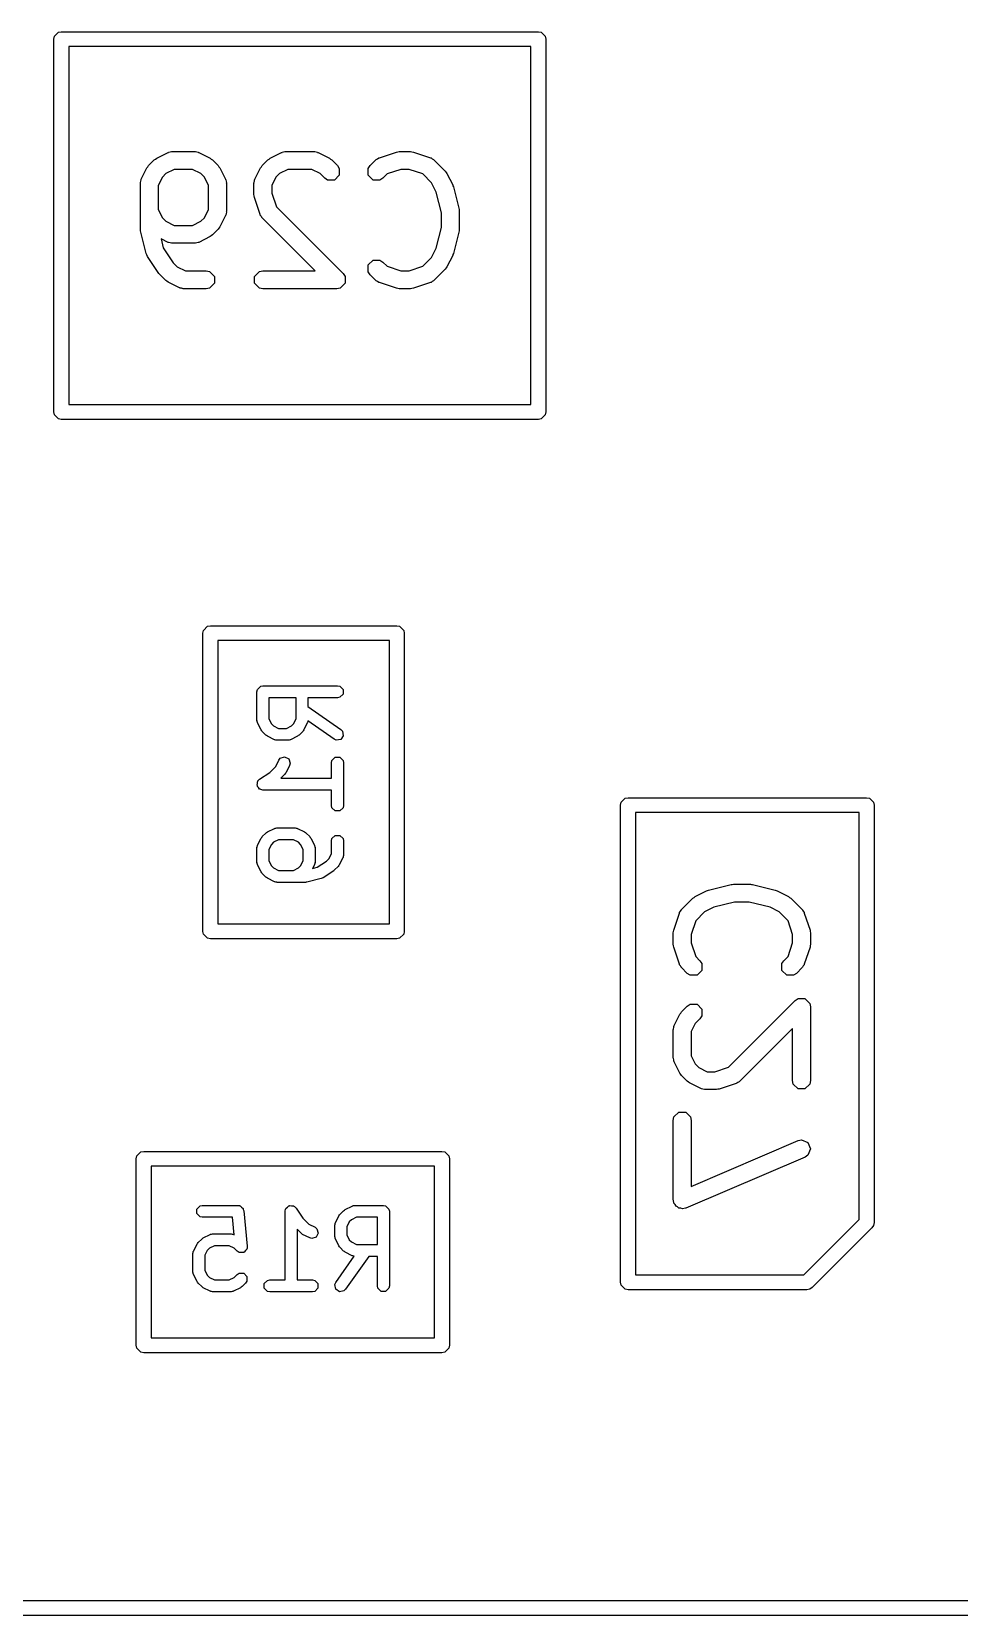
# Model space of a CAD drawing. Header units: inches. Extents: x -0.1 to 2.99, y 0.2 to 2.25.
# Drawn here: x 1.9782 to 2.2231, y 0.4121 to 0.8302 of the extents above; entities that cross this region are included whole.
import ezdxf

# ---------------------------------------------------------------- set-up
doc = ezdxf.new("R2010")
doc.units = ezdxf.units.IN
doc.header["$MEASUREMENT"] = 0
doc.layers.add('BLACK', color=250, linetype='CONTINUOUS')

msp = doc.modelspace()

# ---------------------------------------------------------------- linework, layer by layer
at = {"layer": 'BLACK', "linetype": 'CONTINUOUS'}
for p, q in [((1.98404, 0.82821), (1.98419, 0.82897)), ((1.98404, 0.72979), (1.98404, 0.82821)), ((1.98419, 0.82897), (1.98525, 0.83003)), ((1.98525, 0.83003), (1.98601, 0.83018)), ((1.98601, 0.83018), (2.11199, 0.83018)), ((2.11199, 0.83018), (2.11275, 0.83003)), ((2.11275, 0.83003), (2.11381, 0.82897)), ((2.11381, 0.82897), (2.11396, 0.82821)), ((2.11396, 0.82821), (2.11396, 0.72979)), ((1.98798, 0.82624), (1.98798, 0.73176)), ((2.11002, 0.82624), (1.98798, 0.82624)), ((2.11002, 0.73176), (2.11002, 0.82624)), ((2.00864, 0.79423), (2.00887, 0.79453)), ((2.00887, 0.79453), (2.00908, 0.79484)), ((2.00908, 0.79484), (2.01058, 0.79634)), ((2.01058, 0.79634), (2.0109, 0.79655)), ((2.0109, 0.79655), (2.0112, 0.79678)), ((2.0112, 0.79678), (2.0142, 0.79828)), ((2.0142, 0.79828), (2.01431, 0.79832)), ((2.01431, 0.79832), (2.01435, 0.79835)), ((2.01435, 0.79835), (2.01472, 0.79843)), ((2.01472, 0.79843), (2.01509, 0.79853)), ((2.01509, 0.79853), (2.01514, 0.79851)), ((2.01514, 0.79851), (2.01525, 0.79853)), ((2.01525, 0.79853), (2.02125, 0.79853)), ((2.02125, 0.79853), (2.02137, 0.79851)), ((2.02137, 0.79851), (2.02142, 0.79853)), ((2.02142, 0.79853), (2.02179, 0.79843)), ((2.02179, 0.79843), (2.02216, 0.79835)), ((2.02216, 0.79835), (2.0222, 0.79832)), ((2.0222, 0.79832), (2.02231, 0.79828)), ((2.02231, 0.79828), (2.02531, 0.79678)), ((2.02531, 0.79678), (2.02561, 0.79655)), ((2.02561, 0.79655), (2.02592, 0.79634)), ((2.02592, 0.79634), (2.02742, 0.79484)), ((2.02742, 0.79484), (2.02763, 0.79453)), ((2.02763, 0.79453), (2.02787, 0.79423)), ((2.03864, 0.79423), (2.03887, 0.79453)), ((2.03887, 0.79453), (2.03908, 0.79484)), ((2.03908, 0.79484), (2.04058, 0.79634)), ((2.04058, 0.79634), (2.0409, 0.79655)), ((2.0409, 0.79655), (2.04119, 0.79678)), ((2.04119, 0.79678), (2.04419, 0.79828)), ((2.04419, 0.79828), (2.04431, 0.79832)), ((2.04431, 0.79832), (2.04435, 0.79835)), ((2.04435, 0.79835), (2.04472, 0.79843)), ((2.04472, 0.79843), (2.04508, 0.79853)), ((2.04508, 0.79853), (2.04513, 0.79851)), ((2.04513, 0.79851), (2.04525, 0.79853)), ((2.04525, 0.79853), (2.05275, 0.79853)), ((2.05275, 0.79853), (2.05287, 0.79851)), ((2.05287, 0.79851), (2.05292, 0.79853)), ((2.05292, 0.79853), (2.05328, 0.79843)), ((2.05328, 0.79843), (2.05365, 0.79835)), ((2.05365, 0.79835), (2.05369, 0.79832)), ((2.05369, 0.79832), (2.05381, 0.79828)), ((2.05381, 0.79828), (2.05681, 0.79678)), ((2.05681, 0.79678), (2.0571, 0.79655)), ((2.0571, 0.79655), (2.05742, 0.79634)), ((2.05742, 0.79634), (2.05892, 0.79484)), ((2.05892, 0.79484), (2.05943, 0.79408)), ((2.06707, 0.79408), (2.06758, 0.79484)), ((2.06758, 0.79484), (2.06908, 0.79634)), ((2.06908, 0.79634), (2.06918, 0.79641)), ((2.06918, 0.79641), (2.0692, 0.79646)), ((2.0692, 0.79646), (2.06953, 0.79664)), ((2.06953, 0.79664), (2.06984, 0.79685)), ((2.06984, 0.79685), (2.0699, 0.79685)), ((2.0699, 0.79685), (2.07, 0.79691)), ((2.07, 0.79691), (2.0745, 0.79841)), ((2.0745, 0.79841), (2.07488, 0.79846)), ((2.07488, 0.79846), (2.07525, 0.79853)), ((2.07525, 0.79853), (2.07825, 0.79853)), ((2.07825, 0.79853), (2.07862, 0.79846)), ((2.07862, 0.79846), (2.07899, 0.79841)), ((2.07899, 0.79841), (2.08349, 0.79691)), ((2.08349, 0.79691), (2.0836, 0.79685)), ((2.0836, 0.79685), (2.08365, 0.79685)), ((2.08365, 0.79685), (2.08396, 0.79664)), ((2.08396, 0.79664), (2.08429, 0.79646)), ((2.08429, 0.79646), (2.08432, 0.79641)), ((2.08432, 0.79641), (2.08442, 0.79634)), ((2.08442, 0.79634), (2.08742, 0.79334)), ((2.00689, 0.79017), (2.00692, 0.79029)), ((2.0069, 0.79034), (2.007, 0.7907)), ((2.00692, 0.79029), (2.0069, 0.79034)), ((2.007, 0.7907), (2.00707, 0.79108)), ((2.00707, 0.79108), (2.00711, 0.79111)), ((2.00711, 0.79111), (2.00714, 0.79123)), ((2.00714, 0.79123), (2.00864, 0.79423)), ((2.0127, 0.79177), (2.01162, 0.78961)), ((2.01365, 0.79273), (2.0127, 0.79177)), ((2.01581, 0.79381), (2.01365, 0.79273)), ((2.0207, 0.79381), (2.01581, 0.79381)), ((2.02285, 0.79273), (2.0207, 0.79381)), ((2.02381, 0.79177), (2.02285, 0.79273)), ((2.02489, 0.78961), (2.02381, 0.79177)), ((2.02787, 0.79423), (2.02937, 0.79123)), ((2.02937, 0.79123), (2.0294, 0.79111)), ((2.0294, 0.79111), (2.02944, 0.79108)), ((2.02944, 0.79108), (2.02951, 0.7907)), ((2.02951, 0.7907), (2.02961, 0.79034)), ((2.02961, 0.79034), (2.02959, 0.79029)), ((2.02959, 0.79029), (2.02961, 0.79017)), ((2.03689, 0.79034), (2.03699, 0.7907)), ((2.03691, 0.79029), (2.03689, 0.79034)), ((2.03689, 0.79017), (2.03691, 0.79029)), ((2.03699, 0.7907), (2.03707, 0.79108)), ((2.03707, 0.79108), (2.03711, 0.79111)), ((2.03711, 0.79111), (2.03714, 0.79123)), ((2.03714, 0.79123), (2.03864, 0.79423)), ((2.04269, 0.79177), (2.04161, 0.78961)), ((2.04365, 0.79273), (2.04269, 0.79177)), ((2.04581, 0.79381), (2.04365, 0.79273)), ((2.05219, 0.79381), (2.04581, 0.79381)), ((2.05435, 0.79273), (2.05219, 0.79381)), ((2.05558, 0.7915), (2.05435, 0.79273)), ((2.05634, 0.79099), (2.05558, 0.7915)), ((2.05815, 0.79099), (2.05634, 0.79099)), ((2.05943, 0.79227), (2.05815, 0.79099)), ((2.05943, 0.79408), (2.05943, 0.79227)), ((2.06707, 0.79227), (2.06707, 0.79408)), ((2.06834, 0.79099), (2.06707, 0.79227)), ((2.07015, 0.79099), (2.06834, 0.79099)), ((2.07092, 0.7915), (2.07015, 0.79099)), ((2.07202, 0.79261), (2.07092, 0.7915)), ((2.07563, 0.79381), (2.07202, 0.79261)), ((2.07786, 0.79381), (2.07563, 0.79381)), ((2.08147, 0.79261), (2.07786, 0.79381)), ((2.0838, 0.79027), (2.08147, 0.79261)), ((2.08502, 0.78785), (2.0838, 0.79027)), ((2.08742, 0.79334), (2.08763, 0.79303)), ((2.08763, 0.79303), (2.08786, 0.79273)), ((2.08786, 0.79273), (2.08936, 0.78973)), ((2.00689, 0.77817), (2.00689, 0.79017)), ((2.01162, 0.78961), (2.01162, 0.78323)), ((2.02489, 0.78323), (2.02489, 0.78961)), ((2.02961, 0.79017), (2.02961, 0.78267)), ((2.03689, 0.78717), (2.03689, 0.79017)), ((2.03696, 0.7868), (2.03689, 0.78717)), ((2.03701, 0.78643), (2.03696, 0.7868)), ((2.03851, 0.78193), (2.03701, 0.78643)), ((2.04161, 0.78961), (2.04161, 0.78756)), ((2.04161, 0.78756), (2.04282, 0.78395)), ((2.08638, 0.78238), (2.08502, 0.78785)), ((2.08936, 0.78973), (2.08943, 0.78948)), ((2.08943, 0.78948), (2.08954, 0.78924)), ((2.08954, 0.78924), (2.09104, 0.78325)), ((2.01162, 0.78323), (2.0127, 0.78107)), ((2.02381, 0.78107), (2.02489, 0.78323)), ((2.02951, 0.78214), (2.02944, 0.78177)), ((2.02961, 0.78251), (2.02951, 0.78214)), ((2.02961, 0.78267), (2.02959, 0.78256)), ((2.02959, 0.78256), (2.02961, 0.78251)), ((2.03857, 0.78182), (2.03851, 0.78193)), ((2.04282, 0.78395), (2.06042, 0.76635)), ((2.08638, 0.77846), (2.08638, 0.78238)), ((2.09104, 0.78325), (2.09105, 0.78296)), ((2.09105, 0.78296), (2.09111, 0.78267)), ((2.09111, 0.78267), (2.09111, 0.77817)), ((2.00695, 0.77789), (2.00689, 0.77817)), ((2.00696, 0.7776), (2.00695, 0.77789)), ((2.0127, 0.78107), (2.01365, 0.78011)), ((2.01365, 0.78011), (2.01581, 0.77904)), ((2.01581, 0.77904), (2.0207, 0.77904)), ((2.0207, 0.77904), (2.02285, 0.78011)), ((2.02285, 0.78011), (2.02381, 0.78107)), ((2.02742, 0.778), (2.02592, 0.7765)), ((2.02763, 0.77832), (2.02742, 0.778)), ((2.02787, 0.77862), (2.02763, 0.77832)), ((2.02937, 0.78162), (2.02787, 0.77862)), ((2.0294, 0.78173), (2.02937, 0.78162)), ((2.02944, 0.78177), (2.0294, 0.78173)), ((2.03857, 0.78177), (2.03857, 0.78182)), ((2.03878, 0.78145), (2.03857, 0.78177)), ((2.03897, 0.78113), (2.03878, 0.78145)), ((2.03902, 0.7811), (2.03897, 0.78113)), ((2.03908, 0.781), (2.03902, 0.7811)), ((2.05305, 0.76704), (2.03908, 0.781)), ((2.08502, 0.773), (2.08638, 0.77846)), ((2.09105, 0.77789), (2.09104, 0.7776)), ((2.09111, 0.77817), (2.09105, 0.77789)), ((2.00846, 0.7716), (2.00696, 0.7776)), ((2.0142, 0.77456), (2.01236, 0.77548)), ((2.01236, 0.77548), (2.01295, 0.77314)), ((2.01431, 0.77453), (2.0142, 0.77456)), ((2.01435, 0.77449), (2.01431, 0.77453)), ((2.01472, 0.77442), (2.01435, 0.77449)), ((2.01509, 0.77432), (2.01472, 0.77442)), ((2.01514, 0.77433), (2.01509, 0.77432)), ((2.01525, 0.77431), (2.01514, 0.77433)), ((2.02125, 0.77431), (2.01525, 0.77431)), ((2.02137, 0.77433), (2.02125, 0.77431)), ((2.02142, 0.77432), (2.02137, 0.77433)), ((2.02179, 0.77442), (2.02142, 0.77432)), ((2.02216, 0.77449), (2.02179, 0.77442)), ((2.0222, 0.77453), (2.02216, 0.77449)), ((2.02231, 0.77456), (2.0222, 0.77453)), ((2.02531, 0.77606), (2.02231, 0.77456)), ((2.02561, 0.77629), (2.02531, 0.77606)), ((2.02592, 0.7765), (2.02561, 0.77629)), ((2.09104, 0.7776), (2.08954, 0.7716)), ((2.00864, 0.77124), (2.00846, 0.7716)), ((2.00879, 0.77086), (2.00864, 0.77124)), ((2.01179, 0.76636), (2.00879, 0.77086)), ((2.01295, 0.77314), (2.01559, 0.76918)), ((2.06707, 0.76858), (2.06834, 0.76986)), ((2.06834, 0.76986), (2.07015, 0.76986)), ((2.07015, 0.76986), (2.07092, 0.76934)), ((2.07092, 0.76934), (2.07202, 0.76824)), ((2.08147, 0.76824), (2.0838, 0.77057)), ((2.0838, 0.77057), (2.08502, 0.773)), ((2.08936, 0.77112), (2.08786, 0.76812)), ((2.08943, 0.77137), (2.08936, 0.77112)), ((2.08954, 0.7716), (2.08943, 0.77137)), ((2.01195, 0.7662), (2.01179, 0.76636)), ((2.01208, 0.766), (2.01195, 0.7662)), ((2.01358, 0.7645), (2.01208, 0.766)), ((2.01559, 0.76918), (2.01665, 0.76812)), ((2.01665, 0.76812), (2.01881, 0.76704)), ((2.01881, 0.76704), (2.02425, 0.76704)), ((2.02425, 0.76704), (2.02516, 0.76686)), ((2.02516, 0.76686), (2.02644, 0.76558)), ((2.02644, 0.76558), (2.02644, 0.76377)), ((2.03707, 0.76558), (2.03835, 0.76686)), ((2.03707, 0.76377), (2.03707, 0.76558)), ((2.03835, 0.76686), (2.03925, 0.76704)), ((2.03925, 0.76704), (2.05305, 0.76704)), ((2.06042, 0.76635), (2.06093, 0.76558)), ((2.06093, 0.76558), (2.06093, 0.76377)), ((2.06707, 0.76677), (2.06707, 0.76858)), ((2.06758, 0.766), (2.06707, 0.76677)), ((2.06908, 0.7645), (2.06758, 0.766)), ((2.07202, 0.76824), (2.07563, 0.76704)), ((2.07563, 0.76704), (2.07786, 0.76704)), ((2.07786, 0.76704), (2.08147, 0.76824)), ((2.08742, 0.7675), (2.08442, 0.7645)), ((2.08763, 0.76782), (2.08742, 0.7675)), ((2.08786, 0.76812), (2.08763, 0.76782)), ((2.0139, 0.76429), (2.01358, 0.7645)), ((2.0142, 0.76406), (2.0139, 0.76429)), ((2.0172, 0.76256), (2.0142, 0.76406)), ((2.01731, 0.76253), (2.0172, 0.76256)), ((2.01735, 0.76249), (2.01731, 0.76253)), ((2.01772, 0.76242), (2.01735, 0.76249)), ((2.01809, 0.76232), (2.01772, 0.76242)), ((2.01814, 0.76234), (2.01809, 0.76232)), ((2.01825, 0.76231), (2.01814, 0.76234)), ((2.02425, 0.76231), (2.01825, 0.76231)), ((2.02516, 0.76249), (2.02425, 0.76231)), ((2.02644, 0.76377), (2.02516, 0.76249)), ((2.03835, 0.76249), (2.03707, 0.76377)), ((2.03925, 0.76231), (2.03835, 0.76249)), ((2.05875, 0.76231), (2.03925, 0.76231)), ((2.05965, 0.76249), (2.05875, 0.76231)), ((2.06093, 0.76377), (2.05965, 0.76249)), ((2.06918, 0.76444), (2.06908, 0.7645)), ((2.0692, 0.76439), (2.06918, 0.76444)), ((2.06953, 0.7642), (2.0692, 0.76439)), ((2.06984, 0.76399), (2.06953, 0.7642)), ((2.0699, 0.76399), (2.06984, 0.76399)), ((2.07, 0.76393), (2.0699, 0.76399)), ((2.0745, 0.76243), (2.07, 0.76393)), ((2.07488, 0.76239), (2.0745, 0.76243)), ((2.07525, 0.76231), (2.07488, 0.76239)), ((2.07825, 0.76231), (2.07525, 0.76231)), ((2.07862, 0.76239), (2.07825, 0.76231)), ((2.07899, 0.76243), (2.07862, 0.76239)), ((2.08349, 0.76393), (2.07899, 0.76243)), ((2.0836, 0.76399), (2.08349, 0.76393)), ((2.08365, 0.76399), (2.0836, 0.76399)), ((2.08396, 0.7642), (2.08365, 0.76399)), ((2.08429, 0.76439), (2.08396, 0.7642)), ((2.08432, 0.76444), (2.08429, 0.76439)), ((2.08442, 0.7645), (2.08432, 0.76444)), ((1.98798, 0.73176), (2.11002, 0.73176)), ((1.98419, 0.72903), (1.98404, 0.72979)), ((1.98525, 0.72797), (1.98419, 0.72903)), ((1.98601, 0.72782), (1.98525, 0.72797)), ((2.11199, 0.72782), (1.98601, 0.72782)), ((2.11275, 0.72797), (2.11199, 0.72782)), ((2.11381, 0.72903), (2.11275, 0.72797)), ((2.11396, 0.72979), (2.11381, 0.72903)), ((2.02358, 0.67212), (2.02464, 0.67319)), ((2.02464, 0.67319), (2.02539, 0.67334)), ((2.02539, 0.67334), (2.07461, 0.67334)), ((2.07461, 0.67334), (2.07536, 0.67319)), ((2.07536, 0.67319), (2.07642, 0.67212)), ((2.02343, 0.67137), (2.02358, 0.67212)), ((2.02343, 0.59263), (2.02343, 0.67137)), ((2.02736, 0.6694), (2.02736, 0.5946)), ((2.07264, 0.6694), (2.02736, 0.6694)), ((2.07264, 0.5946), (2.07264, 0.6694)), ((2.07642, 0.67212), (2.07657, 0.67137)), ((2.07657, 0.67137), (2.07657, 0.59263)), ((2.03768, 0.6559), (2.0378, 0.65651)), ((2.0378, 0.65651), (2.03866, 0.65736)), ((2.03866, 0.65736), (2.03926, 0.65748)), ((2.03926, 0.65748), (2.05894, 0.65748)), ((2.05894, 0.65748), (2.05955, 0.65736)), ((2.05955, 0.65736), (2.0604, 0.65651)), ((2.0604, 0.65651), (2.0604, 0.6553)), ((2.03768, 0.6484), (2.03768, 0.6559)), ((2.04799, 0.65433), (2.04083, 0.65433)), ((2.04083, 0.65433), (2.04083, 0.64878)), ((2.04799, 0.64878), (2.04799, 0.65433)), ((2.05894, 0.65433), (2.05114, 0.65433)), ((2.05114, 0.65433), (2.05114, 0.65204)), ((2.05955, 0.65445), (2.05894, 0.65433)), ((2.0604, 0.6553), (2.05955, 0.65445)), ((2.0377, 0.64833), (2.03768, 0.6484)), ((2.03769, 0.64829), (2.0377, 0.64833)), ((2.03775, 0.64805), (2.03769, 0.64829)), ((2.04083, 0.64878), (2.04149, 0.64746)), ((2.04734, 0.64746), (2.04799, 0.64878)), ((2.05112, 0.64821), (2.05107, 0.64805)), ((2.05804, 0.64336), (2.05112, 0.64821)), ((2.05114, 0.65204), (2.05985, 0.64594)), ((2.0378, 0.6478), (2.03775, 0.64805)), ((2.03783, 0.64778), (2.0378, 0.6478)), ((2.03785, 0.6477), (2.03783, 0.64778)), ((2.03879, 0.64583), (2.03785, 0.6477)), ((2.03894, 0.64563), (2.03879, 0.64583)), ((2.03908, 0.64542), (2.03894, 0.64563)), ((2.04002, 0.64448), (2.03908, 0.64542)), ((2.04023, 0.64434), (2.04002, 0.64448)), ((2.04043, 0.64418), (2.04023, 0.64434)), ((2.0423, 0.64325), (2.04043, 0.64418)), ((2.04149, 0.64746), (2.04207, 0.64689)), ((2.04207, 0.64689), (2.04338, 0.64623)), ((2.04338, 0.64623), (2.04545, 0.64623)), ((2.04545, 0.64623), (2.04676, 0.64689)), ((2.0484, 0.64418), (2.04652, 0.64325)), ((2.04676, 0.64689), (2.04734, 0.64746)), ((2.0486, 0.64434), (2.0484, 0.64418)), ((2.04881, 0.64448), (2.0486, 0.64434)), ((2.04975, 0.64542), (2.04881, 0.64448)), ((2.04989, 0.64563), (2.04975, 0.64542)), ((2.05004, 0.64583), (2.04989, 0.64563)), ((2.05098, 0.6477), (2.05004, 0.64583)), ((2.051, 0.64778), (2.05098, 0.6477)), ((2.05102, 0.6478), (2.051, 0.64778)), ((2.05107, 0.64805), (2.05102, 0.6478)), ((2.06048, 0.64431), (2.05979, 0.64333)), ((2.05985, 0.64594), (2.06027, 0.6455)), ((2.06027, 0.6455), (2.06048, 0.64431)), ((2.04238, 0.64323), (2.0423, 0.64325)), ((2.0424, 0.6432), (2.04238, 0.64323)), ((2.04265, 0.64315), (2.0424, 0.6432)), ((2.0429, 0.64308), (2.04265, 0.64315)), ((2.04293, 0.6431), (2.0429, 0.64308)), ((2.04301, 0.64308), (2.04293, 0.6431)), ((2.04582, 0.64308), (2.04301, 0.64308)), ((2.0459, 0.6431), (2.04582, 0.64308)), ((2.04593, 0.64308), (2.0459, 0.6431)), ((2.04617, 0.64315), (2.04593, 0.64308)), ((2.04642, 0.6432), (2.04617, 0.64315)), ((2.04645, 0.64323), (2.04642, 0.6432)), ((2.04652, 0.64325), (2.04645, 0.64323)), ((2.0586, 0.64312), (2.05804, 0.64336)), ((2.05979, 0.64333), (2.0586, 0.64312)), ((2.04107, 0.63463), (2.04265, 0.63621)), ((2.04265, 0.63621), (2.04347, 0.63786)), ((2.04347, 0.63786), (2.04385, 0.63835)), ((2.04385, 0.63835), (2.04499, 0.63873)), ((2.04499, 0.63873), (2.04607, 0.63819)), ((2.04629, 0.63645), (2.04535, 0.63458)), ((2.04607, 0.63819), (2.04645, 0.63704)), ((2.04645, 0.63704), (2.04629, 0.63645)), ((2.05737, 0.63716), (2.05749, 0.63776)), ((2.05737, 0.63311), (2.05737, 0.63716)), ((2.05749, 0.63776), (2.05834, 0.63861)), ((2.05834, 0.63861), (2.05955, 0.63861)), ((2.05955, 0.63861), (2.0604, 0.63776)), ((2.0604, 0.63776), (2.06052, 0.63716)), ((2.06052, 0.63716), (2.06052, 0.62591)), ((2.03771, 0.63123), (2.0378, 0.63168)), ((2.0378, 0.63213), (2.03792, 0.63225)), ((2.0378, 0.63168), (2.0378, 0.63213)), ((2.03792, 0.63225), (2.03795, 0.63241)), ((2.03795, 0.63241), (2.03838, 0.63284)), ((2.03838, 0.63284), (2.04107, 0.63463)), ((2.04506, 0.63417), (2.044, 0.63311)), ((2.044, 0.63311), (2.05737, 0.63311)), ((2.0452, 0.63438), (2.04506, 0.63417)), ((2.04535, 0.63458), (2.0452, 0.63438)), ((2.0378, 0.63109), (2.03771, 0.63123)), ((2.0378, 0.63093), (2.0378, 0.63109)), ((2.03813, 0.6306), (2.0378, 0.63093)), ((2.03838, 0.63022), (2.03813, 0.6306)), ((2.03854, 0.63019), (2.03838, 0.63022)), ((2.03866, 0.63008), (2.03854, 0.63019)), ((2.03926, 0.62996), (2.03866, 0.63008)), ((2.05737, 0.62996), (2.03926, 0.62996)), ((2.05737, 0.62591), (2.05737, 0.62996)), ((2.13384, 0.62673), (2.13491, 0.6278)), ((2.13491, 0.6278), (2.13566, 0.62794)), ((2.13566, 0.62794), (2.19865, 0.62794)), ((2.19865, 0.62794), (2.19941, 0.6278)), ((2.19941, 0.6278), (2.20047, 0.62673)), ((2.05749, 0.6253), (2.05737, 0.62591)), ((2.05834, 0.62445), (2.05749, 0.6253)), ((2.05955, 0.62445), (2.05834, 0.62445)), ((2.0604, 0.6253), (2.05955, 0.62445)), ((2.06052, 0.62591), (2.0604, 0.6253)), ((2.13369, 0.62598), (2.13384, 0.62673)), ((2.13369, 0.49999), (2.13369, 0.62598)), ((2.13763, 0.62401), (2.13763, 0.50196)), ((2.19669, 0.62401), (2.13763, 0.62401)), ((2.19669, 0.51656), (2.19669, 0.62401)), ((2.20047, 0.62673), (2.20062, 0.62598)), ((2.20062, 0.62598), (2.20062, 0.51574)), ((2.04023, 0.61872), (2.04043, 0.61888)), ((2.04043, 0.61888), (2.0423, 0.61982)), ((2.0423, 0.61982), (2.04238, 0.61984)), ((2.04238, 0.61984), (2.0424, 0.61986)), ((2.0424, 0.61986), (2.04265, 0.61991)), ((2.04265, 0.61991), (2.0429, 0.61998)), ((2.0429, 0.61998), (2.04293, 0.61997)), ((2.04293, 0.61997), (2.04301, 0.61998)), ((2.04301, 0.61998), (2.04769, 0.61998)), ((2.04769, 0.61998), (2.04777, 0.61997)), ((2.04777, 0.61997), (2.04781, 0.61998)), ((2.04781, 0.61998), (2.04805, 0.61991)), ((2.04805, 0.61991), (2.0483, 0.61986)), ((2.0483, 0.61986), (2.04832, 0.61984)), ((2.04832, 0.61984), (2.0484, 0.61982)), ((2.0484, 0.61982), (2.05027, 0.61888)), ((2.05027, 0.61888), (2.05047, 0.61872)), ((2.03768, 0.61466), (2.0377, 0.61474)), ((2.03768, 0.61091), (2.03768, 0.61466)), ((2.03769, 0.61477), (2.03775, 0.61501)), ((2.0377, 0.61474), (2.03769, 0.61477)), ((2.03775, 0.61501), (2.0378, 0.61526)), ((2.0378, 0.61526), (2.03783, 0.61529)), ((2.03783, 0.61529), (2.03785, 0.61536)), ((2.03785, 0.61536), (2.03879, 0.61724)), ((2.03879, 0.61724), (2.03894, 0.61744)), ((2.03894, 0.61744), (2.03908, 0.61765)), ((2.03908, 0.61765), (2.04002, 0.61858)), ((2.04002, 0.61858), (2.04023, 0.61872)), ((2.04149, 0.6156), (2.04083, 0.61429)), ((2.04207, 0.61618), (2.04149, 0.6156)), ((2.04338, 0.61683), (2.04207, 0.61618)), ((2.04732, 0.61683), (2.04338, 0.61683)), ((2.04864, 0.61618), (2.04732, 0.61683)), ((2.04921, 0.6156), (2.04864, 0.61618)), ((2.04987, 0.61429), (2.04921, 0.6156)), ((2.05047, 0.61872), (2.05068, 0.61858)), ((2.05068, 0.61858), (2.05162, 0.61765)), ((2.05162, 0.61765), (2.05176, 0.61744)), ((2.05176, 0.61744), (2.05191, 0.61724)), ((2.05191, 0.61724), (2.05285, 0.61536)), ((2.05285, 0.61536), (2.05287, 0.61529)), ((2.05287, 0.61529), (2.0529, 0.61526)), ((2.0529, 0.61526), (2.05295, 0.61501)), ((2.05295, 0.61501), (2.05301, 0.61477)), ((2.05301, 0.61477), (2.053, 0.61474)), ((2.053, 0.61474), (2.05302, 0.61466)), ((2.05302, 0.61466), (2.05302, 0.61091)), ((2.05737, 0.61653), (2.05749, 0.61714)), ((2.05737, 0.61316), (2.05737, 0.61653)), ((2.05749, 0.61714), (2.05834, 0.61799)), ((2.05834, 0.61799), (2.05955, 0.61799)), ((2.05955, 0.61799), (2.0604, 0.61714)), ((2.0604, 0.61714), (2.06052, 0.61653)), ((2.06052, 0.61653), (2.06052, 0.61278)), ((2.0377, 0.61083), (2.03768, 0.61091)), ((2.03769, 0.6108), (2.0377, 0.61083)), ((2.03775, 0.61055), (2.03769, 0.6108)), ((2.0378, 0.61031), (2.03775, 0.61055)), ((2.04083, 0.61429), (2.04083, 0.61128)), ((2.04083, 0.61128), (2.04149, 0.60997)), ((2.04921, 0.60997), (2.04987, 0.61128)), ((2.04987, 0.61128), (2.04987, 0.61429)), ((2.05295, 0.61055), (2.0529, 0.61031)), ((2.05301, 0.6108), (2.05295, 0.61055)), ((2.05302, 0.61091), (2.053, 0.61083)), ((2.053, 0.61083), (2.05301, 0.6108)), ((2.05361, 0.60956), (2.05606, 0.6112)), ((2.05606, 0.6112), (2.05671, 0.61184)), ((2.05671, 0.61184), (2.05737, 0.61316)), ((2.06035, 0.61208), (2.05941, 0.6102)), ((2.06037, 0.61216), (2.06035, 0.61208)), ((2.0604, 0.61218), (2.06037, 0.61216)), ((2.06045, 0.61243), (2.0604, 0.61218)), ((2.06051, 0.61267), (2.06045, 0.61243)), ((2.06052, 0.61278), (2.0605, 0.61271)), ((2.0605, 0.61271), (2.06051, 0.61267)), ((2.03783, 0.61028), (2.0378, 0.61031)), ((2.03785, 0.6102), (2.03783, 0.61028)), ((2.03879, 0.60833), (2.03785, 0.6102)), ((2.03894, 0.60813), (2.03879, 0.60833)), ((2.03908, 0.60792), (2.03894, 0.60813)), ((2.04002, 0.60698), (2.03908, 0.60792)), ((2.04023, 0.60684), (2.04002, 0.60698)), ((2.04043, 0.60669), (2.04023, 0.60684)), ((2.0423, 0.60575), (2.04043, 0.60669)), ((2.04149, 0.60997), (2.04207, 0.60939)), ((2.04207, 0.60939), (2.04338, 0.60873)), ((2.04338, 0.60873), (2.04732, 0.60873)), ((2.04732, 0.60873), (2.04864, 0.60939)), ((2.04864, 0.60939), (2.04921, 0.60997)), ((2.05464, 0.60657), (2.05089, 0.60563)), ((2.05285, 0.6102), (2.05237, 0.60925)), ((2.05237, 0.60925), (2.05361, 0.60956)), ((2.05287, 0.61028), (2.05285, 0.6102)), ((2.0529, 0.61031), (2.05287, 0.61028)), ((2.05488, 0.60668), (2.05464, 0.60657)), ((2.05513, 0.60679), (2.05488, 0.60668)), ((2.05794, 0.60866), (2.05513, 0.60679)), ((2.05805, 0.60877), (2.05794, 0.60866)), ((2.05818, 0.60886), (2.05805, 0.60877)), ((2.05912, 0.6098), (2.05818, 0.60886)), ((2.05926, 0.61001), (2.05912, 0.6098)), ((2.05941, 0.6102), (2.05926, 0.61001)), ((2.04238, 0.60573), (2.0423, 0.60575)), ((2.0424, 0.6057), (2.04238, 0.60573)), ((2.04265, 0.60566), (2.0424, 0.6057)), ((2.0429, 0.60559), (2.04265, 0.60566)), ((2.04293, 0.6056), (2.0429, 0.60559)), ((2.04301, 0.60558), (2.04293, 0.6056)), ((2.05051, 0.60558), (2.04301, 0.60558)), ((2.0507, 0.60562), (2.05051, 0.60558)), ((2.05089, 0.60563), (2.0507, 0.60562)), ((2.15343, 0.60184), (2.15643, 0.60334)), ((2.15643, 0.60334), (2.15668, 0.60341)), ((2.15668, 0.60341), (2.15691, 0.60352)), ((2.15691, 0.60352), (2.16291, 0.60502)), ((2.16291, 0.60502), (2.1632, 0.60504)), ((2.1632, 0.60504), (2.16348, 0.60509)), ((2.16348, 0.60509), (2.16798, 0.60509)), ((2.16798, 0.60509), (2.16827, 0.60504)), ((2.16827, 0.60504), (2.16856, 0.60502)), ((2.16856, 0.60502), (2.17456, 0.60352)), ((2.17456, 0.60352), (2.17479, 0.60341)), ((2.17479, 0.60341), (2.17504, 0.60334)), ((2.17504, 0.60334), (2.17804, 0.60184)), ((2.1493, 0.59763), (2.14951, 0.59795)), ((2.14951, 0.59795), (2.1497, 0.59828)), ((2.1497, 0.59828), (2.14975, 0.5983)), ((2.14975, 0.5983), (2.14982, 0.5984)), ((2.14982, 0.5984), (2.15282, 0.6014)), ((2.15282, 0.6014), (2.15313, 0.60161)), ((2.15313, 0.60161), (2.15343, 0.60184)), ((2.15831, 0.599), (2.15588, 0.59779)), ((2.16378, 0.60037), (2.15831, 0.599)), ((2.16769, 0.60037), (2.16378, 0.60037)), ((2.17316, 0.599), (2.16769, 0.60037)), ((2.17558, 0.59779), (2.17316, 0.599)), ((2.17804, 0.60184), (2.17834, 0.60161)), ((2.17834, 0.60161), (2.17865, 0.6014)), ((2.17865, 0.6014), (2.18165, 0.5984)), ((2.18165, 0.5984), (2.18172, 0.5983)), ((2.18172, 0.5983), (2.18177, 0.59828)), ((2.18177, 0.59828), (2.18195, 0.59795)), ((2.18195, 0.59795), (2.18217, 0.59763)), ((2.02736, 0.5946), (2.07264, 0.5946)), ((2.14775, 0.59298), (2.14925, 0.59748)), ((2.14925, 0.59748), (2.1493, 0.59758)), ((2.1493, 0.59758), (2.1493, 0.59763)), ((2.15355, 0.59545), (2.15235, 0.59185)), ((2.15588, 0.59779), (2.15355, 0.59545)), ((2.17792, 0.59545), (2.17558, 0.59779)), ((2.17912, 0.59185), (2.17792, 0.59545)), ((2.18217, 0.59763), (2.18217, 0.59758)), ((2.18217, 0.59758), (2.18222, 0.59748)), ((2.18222, 0.59748), (2.18372, 0.59298)), ((2.02358, 0.59188), (2.02343, 0.59263)), ((2.02464, 0.59081), (2.02358, 0.59188)), ((2.02539, 0.59066), (2.02464, 0.59081)), ((2.07461, 0.59066), (2.02539, 0.59066)), ((2.07536, 0.59081), (2.07461, 0.59066)), ((2.07642, 0.59188), (2.07536, 0.59081)), ((2.07657, 0.59263), (2.07642, 0.59188)), ((2.14762, 0.59223), (2.1477, 0.5926)), ((2.14762, 0.58923), (2.14762, 0.59223)), ((2.1477, 0.5926), (2.14775, 0.59298)), ((2.15235, 0.59185), (2.15235, 0.58961)), ((2.15235, 0.58961), (2.15355, 0.58601)), ((2.17792, 0.58601), (2.17912, 0.58961)), ((2.17912, 0.58961), (2.17912, 0.59185)), ((2.18372, 0.59298), (2.18377, 0.5926)), ((2.18377, 0.5926), (2.18384, 0.59223)), ((2.18384, 0.59223), (2.18384, 0.58923)), ((2.1477, 0.58886), (2.14762, 0.58923)), ((2.14775, 0.58848), (2.1477, 0.58886)), ((2.14925, 0.58398), (2.14775, 0.58848)), ((2.15355, 0.58601), (2.15466, 0.5849)), ((2.17681, 0.5849), (2.17792, 0.58601)), ((2.18372, 0.58848), (2.18222, 0.58398)), ((2.18377, 0.58886), (2.18372, 0.58848)), ((2.18384, 0.58923), (2.18377, 0.58886)), ((2.1493, 0.58388), (2.14925, 0.58398)), ((2.1493, 0.58383), (2.1493, 0.58388)), ((2.14951, 0.58351), (2.1493, 0.58383)), ((2.1497, 0.58318), (2.14951, 0.58351)), ((2.14975, 0.58316), (2.1497, 0.58318)), ((2.14982, 0.58306), (2.14975, 0.58316)), ((2.15132, 0.58156), (2.14982, 0.58306)), ((2.15208, 0.58105), (2.15132, 0.58156)), ((2.15517, 0.58233), (2.15389, 0.58105)), ((2.15466, 0.5849), (2.15517, 0.58414)), ((2.15517, 0.58414), (2.15517, 0.58233)), ((2.1763, 0.58414), (2.17681, 0.5849)), ((2.1763, 0.58233), (2.1763, 0.58414)), ((2.17758, 0.58105), (2.1763, 0.58233)), ((2.18015, 0.58156), (2.17939, 0.58105)), ((2.18165, 0.58306), (2.18015, 0.58156)), ((2.18172, 0.58316), (2.18165, 0.58306)), ((2.18177, 0.58318), (2.18172, 0.58316)), ((2.18195, 0.58351), (2.18177, 0.58318)), ((2.18217, 0.58383), (2.18195, 0.58351)), ((2.18222, 0.58398), (2.18217, 0.58388)), ((2.18217, 0.58388), (2.18217, 0.58383)), ((2.15389, 0.58105), (2.15208, 0.58105)), ((2.17939, 0.58105), (2.17758, 0.58105)), ((2.14982, 0.5714), (2.15132, 0.5729)), ((2.15132, 0.5729), (2.15208, 0.57342)), ((2.15208, 0.57342), (2.15389, 0.57342)), ((2.15389, 0.57342), (2.15517, 0.57214)), ((2.16221, 0.5568), (2.17981, 0.5744)), ((2.17981, 0.5744), (2.18058, 0.57492)), ((2.18058, 0.57492), (2.18239, 0.57492)), ((2.18239, 0.57492), (2.18366, 0.57364)), ((2.18366, 0.57364), (2.18384, 0.57273)), ((2.14787, 0.56779), (2.14937, 0.57079)), ((2.14937, 0.57079), (2.14961, 0.57109)), ((2.14961, 0.57109), (2.14982, 0.5714)), ((2.15466, 0.56956), (2.15343, 0.56833)), ((2.15517, 0.57033), (2.15466, 0.56956)), ((2.15517, 0.57214), (2.15517, 0.57033)), ((2.18384, 0.57273), (2.18384, 0.55324)), ((2.14762, 0.56673), (2.14765, 0.56685)), ((2.14762, 0.55923), (2.14762, 0.56673)), ((2.14763, 0.5669), (2.14773, 0.56727)), ((2.14765, 0.56685), (2.14763, 0.5669)), ((2.14773, 0.56727), (2.1478, 0.56764)), ((2.1478, 0.56764), (2.14784, 0.56768)), ((2.14784, 0.56768), (2.14787, 0.56779)), ((2.15343, 0.56833), (2.15235, 0.56618)), ((2.15235, 0.56618), (2.15235, 0.55979)), ((2.17912, 0.56703), (2.16516, 0.55307)), ((2.17912, 0.55324), (2.17912, 0.56703)), ((2.14765, 0.55912), (2.14762, 0.55923)), ((2.14763, 0.55907), (2.14765, 0.55912)), ((2.14773, 0.5587), (2.14763, 0.55907)), ((2.1478, 0.55833), (2.14773, 0.5587)), ((2.14784, 0.55829), (2.1478, 0.55833)), ((2.14787, 0.55818), (2.14784, 0.55829)), ((2.14937, 0.55518), (2.14787, 0.55818)), ((2.15235, 0.55979), (2.15343, 0.55763)), ((2.15343, 0.55763), (2.15439, 0.55668)), ((2.15439, 0.55668), (2.15654, 0.5556)), ((2.1586, 0.5556), (2.16221, 0.5568)), ((2.14961, 0.55488), (2.14937, 0.55518)), ((2.14982, 0.55456), (2.14961, 0.55488)), ((2.15132, 0.55307), (2.14982, 0.55456)), ((2.15163, 0.55285), (2.15132, 0.55307)), ((2.15193, 0.55262), (2.15163, 0.55285)), ((2.15493, 0.55112), (2.15193, 0.55262)), ((2.15654, 0.5556), (2.1586, 0.5556)), ((2.16423, 0.55249), (2.15973, 0.55099)), ((2.16433, 0.55255), (2.16423, 0.55249)), ((2.16439, 0.55255), (2.16433, 0.55255)), ((2.1647, 0.55276), (2.16439, 0.55255)), ((2.16503, 0.55295), (2.1647, 0.55276)), ((2.16506, 0.553), (2.16503, 0.55295)), ((2.16516, 0.55307), (2.16506, 0.553)), ((2.1793, 0.55233), (2.17912, 0.55324)), ((2.18058, 0.55105), (2.1793, 0.55233)), ((2.18366, 0.55233), (2.18239, 0.55105)), ((2.18384, 0.55324), (2.18366, 0.55233)), ((2.15504, 0.55109), (2.15493, 0.55112)), ((2.15508, 0.55105), (2.15504, 0.55109)), ((2.15545, 0.55098), (2.15508, 0.55105)), ((2.15582, 0.55088), (2.15545, 0.55098)), ((2.15587, 0.5509), (2.15582, 0.55088)), ((2.15599, 0.55087), (2.15587, 0.5509)), ((2.15899, 0.55087), (2.15599, 0.55087)), ((2.15936, 0.55095), (2.15899, 0.55087)), ((2.15973, 0.55099), (2.15936, 0.55095)), ((2.18239, 0.55105), (2.18058, 0.55105)), ((2.14762, 0.54274), (2.1478, 0.54364)), ((2.1478, 0.54364), (2.14908, 0.54492)), ((2.14908, 0.54492), (2.15089, 0.54492)), ((2.15089, 0.54492), (2.15217, 0.54364)), ((2.15217, 0.54364), (2.15235, 0.54274)), ((2.14762, 0.52174), (2.14762, 0.54274)), ((2.15235, 0.54274), (2.15235, 0.52532)), ((2.15235, 0.52532), (2.18055, 0.53741)), ((2.18055, 0.53741), (2.18145, 0.5376)), ((2.18145, 0.5376), (2.18313, 0.53693)), ((2.18313, 0.53693), (2.18384, 0.53527)), ((2.18384, 0.53527), (2.18317, 0.53359)), ((2.00582, 0.53259), (2.00597, 0.53334)), ((2.00582, 0.48338), (2.00582, 0.53259)), ((2.00597, 0.53334), (2.00703, 0.53441)), ((2.00703, 0.53441), (2.00779, 0.53456)), ((2.00779, 0.53456), (2.08653, 0.53456)), ((2.08653, 0.53456), (2.08728, 0.53441)), ((2.08728, 0.53441), (2.08835, 0.53334)), ((2.08835, 0.53334), (2.0885, 0.53259)), ((2.0885, 0.53259), (2.0885, 0.48338)), ((2.18241, 0.53307), (2.15092, 0.51957)), ((2.18317, 0.53359), (2.18241, 0.53307)), ((2.00976, 0.53062), (2.00976, 0.48535)), ((2.08456, 0.53062), (2.00976, 0.53062)), ((2.08456, 0.48535), (2.08456, 0.53062)), ((2.0218, 0.51933), (2.02265, 0.52018)), ((2.0218, 0.51812), (2.0218, 0.51933)), ((2.02265, 0.52018), (2.02325, 0.5203)), ((2.02325, 0.5203), (2.03263, 0.5203)), ((2.03263, 0.5203), (2.033, 0.52023)), ((2.033, 0.52023), (2.03308, 0.52023)), ((2.03308, 0.52023), (2.03312, 0.5202)), ((2.03312, 0.5202), (2.03323, 0.52018)), ((2.03323, 0.52018), (2.03361, 0.51981)), ((2.03361, 0.51981), (2.03402, 0.51947)), ((2.03402, 0.51947), (2.03405, 0.51936)), ((2.03405, 0.51936), (2.03408, 0.51933)), ((2.03408, 0.51933), (2.03408, 0.51925)), ((2.03408, 0.51925), (2.03419, 0.51888)), ((2.03419, 0.51888), (2.03513, 0.50951)), ((2.04511, 0.51873), (2.04523, 0.51933)), ((2.04511, 0.50062), (2.04511, 0.51873)), ((2.04523, 0.51933), (2.04535, 0.51944)), ((2.04535, 0.51944), (2.04538, 0.5196)), ((2.04538, 0.5196), (2.04576, 0.51986)), ((2.04576, 0.51986), (2.04609, 0.52018)), ((2.04609, 0.52018), (2.04625, 0.52018)), ((2.04625, 0.52018), (2.04638, 0.52027)), ((2.04638, 0.52027), (2.04683, 0.52018)), ((2.04683, 0.52018), (2.04729, 0.52018)), ((2.04729, 0.52018), (2.04741, 0.52007)), ((2.04741, 0.52007), (2.04757, 0.52003)), ((2.04757, 0.52003), (2.048, 0.5196)), ((2.048, 0.5196), (2.04979, 0.51692)), ((2.05964, 0.51797), (2.06057, 0.5189)), ((2.06057, 0.5189), (2.06078, 0.51904)), ((2.06078, 0.51904), (2.06098, 0.5192)), ((2.06098, 0.5192), (2.06286, 0.52013)), ((2.06286, 0.52013), (2.06293, 0.52016)), ((2.06293, 0.52016), (2.06296, 0.52018)), ((2.06296, 0.52018), (2.06321, 0.52023)), ((2.06321, 0.52023), (2.06345, 0.5203)), ((2.06345, 0.5203), (2.06348, 0.52029)), ((2.06348, 0.52029), (2.06356, 0.5203)), ((2.06356, 0.5203), (2.07106, 0.5203)), ((2.07106, 0.5203), (2.07166, 0.52018)), ((2.07166, 0.52018), (2.07252, 0.51933)), ((2.07252, 0.51933), (2.07264, 0.51873)), ((2.07264, 0.51873), (2.07264, 0.49904)), ((2.14763, 0.52172), (2.14762, 0.52174)), ((2.14762, 0.52171), (2.14763, 0.52172)), ((2.14763, 0.52169), (2.14762, 0.52171)), ((2.1478, 0.52084), (2.14763, 0.52169)), ((2.14815, 0.52049), (2.1478, 0.52084)), ((2.14834, 0.52005), (2.14815, 0.52049)), ((2.14876, 0.51988), (2.14834, 0.52005)), ((2.14908, 0.51956), (2.14876, 0.51988)), ((2.14957, 0.51956), (2.14908, 0.51956)), ((2.15002, 0.51938), (2.14957, 0.51956)), ((2.15086, 0.51956), (2.15002, 0.51938)), ((2.15089, 0.51956), (2.15086, 0.51956)), ((2.1509, 0.51956), (2.15089, 0.51956)), ((2.15092, 0.51957), (2.1509, 0.51956)), ((2.02265, 0.51727), (2.0218, 0.51812)), ((2.02325, 0.51715), (2.02265, 0.51727)), ((2.0312, 0.51715), (2.02325, 0.51715)), ((2.03166, 0.51253), (2.0312, 0.51715)), ((2.04979, 0.51692), (2.05137, 0.51533)), ((2.05137, 0.51533), (2.05302, 0.51451)), ((2.05302, 0.51451), (2.0535, 0.51413)), ((2.05824, 0.51509), (2.05831, 0.51533)), ((2.05825, 0.51505), (2.05824, 0.51509)), ((2.05824, 0.51498), (2.05825, 0.51505)), ((2.05824, 0.51216), (2.05824, 0.51498)), ((2.05831, 0.51533), (2.05836, 0.51558)), ((2.05836, 0.51558), (2.05838, 0.51561)), ((2.05838, 0.51561), (2.0584, 0.51568)), ((2.0584, 0.51568), (2.05934, 0.51756)), ((2.05934, 0.51756), (2.0595, 0.51776)), ((2.0595, 0.51776), (2.05964, 0.51797)), ((2.06204, 0.51592), (2.06139, 0.51461)), ((2.06139, 0.51461), (2.06139, 0.51254)), ((2.06262, 0.51649), (2.06204, 0.51592)), ((2.06393, 0.51715), (2.06262, 0.51649)), ((2.06949, 0.51715), (2.06393, 0.51715)), ((2.06949, 0.50999), (2.06949, 0.51715)), ((2.18209, 0.50196), (2.19669, 0.51656)), ((2.20005, 0.51435), (2.1843, 0.4986)), ((2.20047, 0.51499), (2.20005, 0.51435)), ((2.20062, 0.51574), (2.20047, 0.51499)), ((2.20047, 0.51499), (2.20047, 0.51499)), ((2.02185, 0.51006), (2.022, 0.51026)), ((2.022, 0.51026), (2.02214, 0.51047)), ((2.02214, 0.51047), (2.02308, 0.5114)), ((2.02308, 0.5114), (2.02329, 0.51154)), ((2.02329, 0.51154), (2.02349, 0.5117)), ((2.02349, 0.5117), (2.02536, 0.51264)), ((2.02536, 0.51264), (2.02544, 0.51266)), ((2.02544, 0.51266), (2.02546, 0.51268)), ((2.02546, 0.51268), (2.02571, 0.51273)), ((2.02571, 0.51273), (2.02595, 0.5128)), ((2.02595, 0.5128), (2.02599, 0.51279)), ((2.02599, 0.51279), (2.02607, 0.5128)), ((2.02607, 0.5128), (2.03075, 0.5128)), ((2.03075, 0.5128), (2.03083, 0.51279)), ((2.03083, 0.51279), (2.03086, 0.5128)), ((2.03086, 0.5128), (2.03111, 0.51273)), ((2.03111, 0.51273), (2.03136, 0.51268)), ((2.03136, 0.51268), (2.03138, 0.51266)), ((2.03138, 0.51266), (2.03146, 0.51264)), ((2.03146, 0.51264), (2.03166, 0.51253)), ((2.04932, 0.51293), (2.04826, 0.51399)), ((2.04826, 0.51399), (2.04826, 0.50062)), ((2.04953, 0.51279), (2.04932, 0.51293)), ((2.04973, 0.51263), (2.04953, 0.51279)), ((2.05161, 0.51169), (2.04973, 0.51263)), ((2.0522, 0.51153), (2.05161, 0.51169)), ((2.05334, 0.51191), (2.0522, 0.51153)), ((2.05388, 0.51299), (2.05334, 0.51191)), ((2.0535, 0.51413), (2.05388, 0.51299)), ((2.05825, 0.51209), (2.05824, 0.51216)), ((2.05824, 0.51205), (2.05825, 0.51209)), ((2.05831, 0.51181), (2.05824, 0.51205)), ((2.05836, 0.51156), (2.05831, 0.51181)), ((2.05838, 0.51154), (2.05836, 0.51156)), ((2.0584, 0.51146), (2.05838, 0.51154)), ((2.05934, 0.50959), (2.0584, 0.51146)), ((2.06139, 0.51254), (2.06204, 0.51122)), ((2.06204, 0.51122), (2.06262, 0.51065)), ((2.06262, 0.51065), (2.06393, 0.50999)), ((2.02074, 0.50748), (2.02076, 0.50756)), ((2.02074, 0.50279), (2.02074, 0.50748)), ((2.02075, 0.50759), (2.02081, 0.50783)), ((2.02076, 0.50756), (2.02075, 0.50759)), ((2.02081, 0.50783), (2.02086, 0.50808)), ((2.02086, 0.50808), (2.02089, 0.50811)), ((2.02089, 0.50811), (2.02091, 0.50818)), ((2.02091, 0.50818), (2.02185, 0.51006)), ((2.02455, 0.50842), (2.02389, 0.50711)), ((2.02389, 0.50711), (2.02389, 0.50316)), ((2.02512, 0.509), (2.02455, 0.50842)), ((2.02644, 0.50965), (2.02512, 0.509)), ((2.03038, 0.50965), (2.02644, 0.50965)), ((2.0317, 0.509), (2.03038, 0.50965)), ((2.03245, 0.50824), (2.0317, 0.509)), ((2.03296, 0.5079), (2.03245, 0.50824)), ((2.03305, 0.5079), (2.03296, 0.5079)), ((2.03311, 0.50784), (2.03305, 0.5079)), ((2.03364, 0.5079), (2.03311, 0.50784)), ((2.03417, 0.5079), (2.03364, 0.5079)), ((2.03423, 0.50796), (2.03417, 0.5079)), ((2.03431, 0.50796), (2.03423, 0.50796)), ((2.03465, 0.50838), (2.03431, 0.50796)), ((2.03502, 0.50875), (2.03465, 0.50838)), ((2.03507, 0.5089), (2.03502, 0.50883)), ((2.03502, 0.50883), (2.03502, 0.50875)), ((2.03513, 0.50951), (2.03507, 0.5089)), ((2.05852, 0.49994), (2.06337, 0.50687)), ((2.0595, 0.50939), (2.05934, 0.50959)), ((2.05964, 0.50918), (2.0595, 0.50939)), ((2.06057, 0.50824), (2.05964, 0.50918)), ((2.06078, 0.5081), (2.06057, 0.50824)), ((2.06098, 0.50794), (2.06078, 0.5081)), ((2.06286, 0.50701), (2.06098, 0.50794)), ((2.06719, 0.50684), (2.0611, 0.49814)), ((2.06293, 0.50699), (2.06286, 0.50701)), ((2.06296, 0.50696), (2.06293, 0.50699)), ((2.06321, 0.50691), (2.06296, 0.50696)), ((2.06337, 0.50687), (2.06321, 0.50691)), ((2.06393, 0.50999), (2.06949, 0.50999)), ((2.06949, 0.50684), (2.06719, 0.50684)), ((2.06949, 0.49904), (2.06949, 0.50684)), ((2.02076, 0.50271), (2.02074, 0.50279)), ((2.02075, 0.50268), (2.02076, 0.50271)), ((2.02081, 0.50244), (2.02075, 0.50268)), ((2.02086, 0.50219), (2.02081, 0.50244)), ((2.02089, 0.50216), (2.02086, 0.50219)), ((2.02091, 0.50209), (2.02089, 0.50216)), ((2.02185, 0.50021), (2.02091, 0.50209)), ((2.02389, 0.50316), (2.02455, 0.50185)), ((2.02455, 0.50185), (2.02512, 0.50127)), ((2.0317, 0.50127), (2.03245, 0.50203)), ((2.03245, 0.50203), (2.03296, 0.50237)), ((2.03296, 0.50237), (2.03417, 0.50237)), ((2.03417, 0.50237), (2.03502, 0.50152)), ((2.13763, 0.50196), (2.18209, 0.50196)), ((2.022, 0.50001), (2.02185, 0.50021)), ((2.02214, 0.4998), (2.022, 0.50001)), ((2.02308, 0.49887), (2.02214, 0.4998)), ((2.02329, 0.49872), (2.02308, 0.49887)), ((2.02349, 0.49857), (2.02329, 0.49872)), ((2.02536, 0.49763), (2.02349, 0.49857)), ((2.02512, 0.50127), (2.02644, 0.50062)), ((2.02544, 0.49761), (2.02536, 0.49763)), ((2.02546, 0.49759), (2.02544, 0.49761)), ((2.02571, 0.49754), (2.02546, 0.49759)), ((2.02644, 0.50062), (2.03038, 0.50062)), ((2.03038, 0.50062), (2.0317, 0.50127)), ((2.03136, 0.49759), (2.03111, 0.49754)), ((2.03138, 0.49761), (2.03136, 0.49759)), ((2.03146, 0.49763), (2.03138, 0.49761)), ((2.03333, 0.49857), (2.03146, 0.49763)), ((2.03353, 0.49872), (2.03333, 0.49857)), ((2.03374, 0.49887), (2.03353, 0.49872)), ((2.03468, 0.4998), (2.03374, 0.49887)), ((2.03502, 0.50031), (2.03468, 0.4998)), ((2.03502, 0.50152), (2.03502, 0.50031)), ((2.03961, 0.49964), (2.04046, 0.5005)), ((2.03961, 0.49844), (2.03961, 0.49964)), ((2.04046, 0.49759), (2.03961, 0.49844)), ((2.04046, 0.5005), (2.04106, 0.50062)), ((2.04106, 0.49747), (2.04046, 0.49759)), ((2.04106, 0.50062), (2.04511, 0.50062)), ((2.04826, 0.50062), (2.05231, 0.50062)), ((2.05231, 0.50062), (2.05292, 0.5005)), ((2.05292, 0.49759), (2.05231, 0.49747)), ((2.05292, 0.5005), (2.05377, 0.49964)), ((2.05377, 0.49844), (2.05292, 0.49759)), ((2.05377, 0.49964), (2.05377, 0.49844)), ((2.05827, 0.49938), (2.05852, 0.49994)), ((2.05848, 0.4982), (2.05827, 0.49938)), ((2.05947, 0.4975), (2.05848, 0.4982)), ((2.06066, 0.49771), (2.05947, 0.4975)), ((2.0611, 0.49814), (2.06066, 0.49771)), ((2.06961, 0.49844), (2.06949, 0.49904)), ((2.07046, 0.49759), (2.06961, 0.49844)), ((2.07166, 0.49759), (2.07046, 0.49759)), ((2.07252, 0.49844), (2.07166, 0.49759)), ((2.07264, 0.49904), (2.07252, 0.49844)), ((2.13384, 0.49924), (2.13369, 0.49999)), ((2.13491, 0.49817), (2.13384, 0.49924)), ((2.13566, 0.49802), (2.13491, 0.49817)), ((2.18291, 0.49802), (2.13566, 0.49802)), ((2.18366, 0.49817), (2.18291, 0.49802)), ((2.1843, 0.4986), (2.18366, 0.49817)), ((2.02595, 0.49747), (2.02571, 0.49754)), ((2.02599, 0.49748), (2.02595, 0.49747)), ((2.02607, 0.49747), (2.02599, 0.49748)), ((2.03075, 0.49747), (2.02607, 0.49747)), ((2.03083, 0.49748), (2.03075, 0.49747)), ((2.03086, 0.49747), (2.03083, 0.49748)), ((2.03111, 0.49754), (2.03086, 0.49747)), ((2.05231, 0.49747), (2.04106, 0.49747)), ((2.00976, 0.48535), (2.08456, 0.48535)), ((2.00597, 0.48262), (2.00582, 0.48338)), ((2.00703, 0.48156), (2.00597, 0.48262)), ((2.00779, 0.48141), (2.00703, 0.48156)), ((2.08653, 0.48141), (2.00779, 0.48141)), ((2.08728, 0.48156), (2.08653, 0.48141)), ((2.08835, 0.48262), (2.08728, 0.48156)), ((2.0885, 0.48338), (2.08835, 0.48262)), ((0.73583, 0.416), (2.46417, 0.416)), ((2.46614, 0.41206), (0.73386, 0.41206))]:
    msp.add_line(p, q, dxfattribs=at)

doc.saveas('drawing.dxf')
